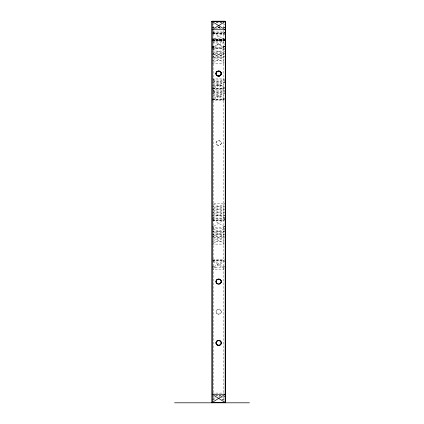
<?xml version="1.0" encoding="UTF-8"?>
<svg xmlns="http://www.w3.org/2000/svg" width="424" height="424" viewBox="0 0 424 424"><rect width="100%" height="100%" fill="white"/><g stroke="black" fill="none" stroke-linecap="round" stroke-linejoin="round"><path stroke-width="0.32" stroke-dasharray="2.12 1.59" d="M225.176 31.975L212.127 40.206M225.176 39.533L212.127 47.764L223.872 47.764M225.176 80.009L212.127 88.24M225.176 81.339L212.127 89.57L223.872 89.57M225.176 91.234L212.127 99.465M225.176 92.559L212.127 100.79L223.872 100.79M225.176 219.107L212.127 227.338L223.872 227.338M225.176 259.61L212.127 267.841L223.872 267.841M225.176 260.935L212.127 269.166L223.872 269.166M225.176 234.043L212.127 241.489L223.872 241.489M225.176 236.672L212.127 244.118L223.872 244.118M225.176 53.117L212.127 60.409L223.872 60.409M225.176 55.989L212.127 63.282L223.872 63.282M225.176 78.922L213.224 84.736M224.005 42.305L212.127 47.981L223.872 47.981M225.176 90.089L213.224 95.813M224.005 229.04L213.325 234.037M224.005 231.668L212.127 237.223L223.872 237.223M215.721 394.749L218.715 396.133L221.651 394.749M224.005 49.279L212.127 54.717L223.872 54.717M224.005 52.147L212.127 57.579L223.872 57.579M225.176 209.292L213.325 214.73M225.176 212.154L213.325 217.592M213.325 398.634L215.721 397.521M225.176 206.456L213.325 211.64M213.325 208.772L225.176 203.589L212.127 203.573M225.176 38.902L212.784 39.888M212.784 33.782L225.176 32.796L212.779 32.796M212.127 24.433L213.495 24.433M223.808 24.433L225.176 24.433M214.083 27.231L212.127 27.231L213.495 27.253M218 27.231L219.955 27.231M212.127 27.38L214.083 27.401M218 27.401L219.955 27.353M223.22 27.401L225.176 27.38M212.779 27.523L214.083 27.523M218 27.523L219.955 27.523M215.387 28.715L221.916 28.715M212.779 31.975L223.872 31.975M212.127 33.835L225.303 33.835M212.127 33.973L225.176 33.957M223.808 34.45L225.176 34.45M223.872 38.902L212.127 38.902L223.888 39.835M212.779 39.533L223.872 39.533M223.808 39.681L225.176 39.681M212.127 39.819L225.176 39.819M212.127 39.941L225.303 39.941M212 40.206L225.176 40.206M212.779 40.381L223.872 40.381M212.127 40.556L225.176 40.556M212.127 40.656L225.176 40.656M212.779 40.683L223.872 40.683M212.779 40.778L223.872 40.778M212.127 41.738L223.872 41.785M212.127 44.038L213.495 44.038M223.808 44.038L225.176 44.038M212.127 46.614L213.495 46.614M223.808 46.614L225.176 46.614M212.127 46.709L213.495 46.709M223.808 46.709L225.176 46.735M212.127 46.836L213.495 46.836M223.808 46.836L225.176 46.836M212.127 47.09L213.495 47.09M212.127 48.734L223.872 48.734M212.127 48.792L225.176 48.792M212.127 49.661L213.495 49.661M223.808 49.661L225.176 49.661M212.127 51.601L225.176 51.543M212.127 53.117L223.872 53.117M212.127 55.989L223.872 55.989M212.127 78.922L223.872 78.922M212.779 80.009L223.872 80.009M212.779 81.339L223.872 81.339M212.127 82.362L213.495 82.362M223.808 82.362L225.176 82.362M223.808 82.484L225.176 82.484M212.127 85.266L223.872 85.266M212.779 85.309L223.872 85.309M212 87.371L213.495 87.328M223.808 87.371L225.303 87.371M212 88.24L225.303 88.24M212.779 88.415L223.872 88.415M212.779 88.542L223.872 88.542M212.779 90.089L223.872 90.089M212.779 91.234L223.872 91.234M212.779 92.559L223.872 92.559M212.127 93.582L213.495 93.582M223.808 93.709L225.176 93.709M212.127 96.333L223.872 96.38M212.127 98.633L213.495 98.633M223.808 98.681L225.303 98.681M212 99.465L225.303 99.465M212.779 99.64L223.872 99.64M212.127 99.767L223.872 99.767M212.127 206.456L223.872 206.456M212.127 209.292L223.872 209.292M212.127 212.154L223.872 212.154M212 215.27L225.303 215.27M212.127 215.328L225.176 215.328M223.808 217.205L225.176 217.205M212.127 218.079L225.176 218.079M212.127 218.137L225.303 218.137M212.779 219.107L223.872 219.107M212.127 219.78L213.495 219.78M223.808 219.78L225.176 219.78M212.127 220.136L225.176 220.136M212.779 220.257L223.872 220.257M212.127 226.188L213.495 226.188M223.808 226.188L225.176 226.188M212.127 226.315L213.495 226.315M223.808 226.315L225.176 226.315M212.127 228.483L225.176 228.536M212.127 229.315L213.495 229.315M223.808 229.315L225.176 229.315M212.127 231.059L225.176 231.059M212.127 231.112L225.176 231.112M212.127 234.043L223.872 234.043M212.127 234.589L223.872 234.589M212.127 236.672L223.872 236.672M212.779 259.61L223.872 259.61M212.779 260.633L223.872 260.633M212.779 260.76L223.872 260.76M212.127 260.935L223.872 260.935M212.127 266.691L213.495 266.691M223.808 266.691L225.176 266.691M212.127 266.818L213.495 266.818M212.127 393.08L223.872 393.08M215.387 395.714L221.264 395.714M212.127 396.62L213.495 396.62M223.808 396.62L225.176 396.62M223.808 396.747L225.176 396.747M212.127 399.191L215.387 399.191M221.916 399.191L225.303 399.191M212.127 399.244L215.387 399.244M221.916 399.244L225.176 399.244M212.127 32.796L223.888 33.729M213.325 204.108L224.005 208.772M213.325 206.97L224.005 211.64M213.325 49.279L224.005 54.171M213.325 52.147L224.005 57.039M213.325 209.832L224.005 214.73M213.325 212.7L224.005 217.592M213.325 229.04L224.005 234.037M213.325 231.668L224.005 236.666M218.715 396.133L219.892 396.689M220.475 396.97L224.005 398.634M213.224 42.257L224.005 47.414M213.224 90.609L224.005 95.766M213.224 79.447L224.005 84.689M213.224 53.726L224.1 59.8M213.224 56.593L224.1 62.673M213.224 234.663L224.1 240.869M213.224 237.292L224.1 243.498M213.224 32.659L224.1 39.517M213.224 40.222L224.1 47.08M213.224 80.698L224.1 87.556M213.224 82.023L224.1 88.881M213.224 91.923L224.1 98.781M213.224 93.248L224.1 100.106M213.224 219.796L224.1 226.655M213.224 260.294L224.1 267.152M213.224 261.619L224.1 268.477M223.808 22.143L223.808 27.788M223.808 30.433L223.808 393.286M223.808 396.472L223.808 400.521M221.27 40.683L216.033 40.683M221.27 142.999A2.618 2.321 0 0 1 217.342 145.008A2.618 2.321 0 0 1 217.342 140.985A2.618 2.321 0 0 1 221.27 142.999L221.27 143.058M221.27 220.257L216.033 220.257M213.495 22.143L213.495 27.788M213.495 30.433L213.495 393.286M213.495 396.472L213.495 400.521M216.123 26.495A2.618 0.403 0 0 1 216.383 26.394M219.961 27.067A2.618 0.403 0 0 1 217.973 27.11M221.916 22.371L215.387 22.371L221.916 22.414M225.176 27.231L223.808 27.231L225.176 27.253M221.27 311.804L221.27 311.751A2.618 2.369 0 0 0 217.342 309.7A2.618 2.369 0 0 0 217.342 313.802A2.618 2.369 0 0 0 221.27 311.751M216.802 313.479A2.618 2.369 0 0 0 221.18 312.419A2.618 2.369 0 0 0 217.973 309.515A2.618 2.369 0 0 0 216.802 313.479M216.802 144.695A2.618 2.321 0 0 0 221.18 143.657A2.618 2.321 0 0 0 217.973 140.816A2.618 2.321 0 0 0 216.802 144.695"/><path stroke-width="0.64" d="M225.176 21.497L212.127 29.728L225.176 29.728L212.127 21.497M212.127 402.503L225.176 394.272L212.127 394.272L225.176 402.503M212 21.248L212.127 402.8M225.303 21.248L225.176 402.8M212 21.37L225.303 21.37M212 21.497L225.303 21.497M212 402.503L225.303 402.503M212.127 402.673L225.176 402.673M174.587 402.8L249.413 402.8M225.303 402.8L225.303 21.2L212 21.2L212 402.8M221.27 73.516L221.27 73.633A2.618 2.618 0 0 1 217.342 75.843A2.618 2.618 0 0 1 217.342 71.306A2.618 2.618 0 0 1 221.27 73.575A2.618 2.465 0 0 1 217.342 75.753A2.618 2.465 0 0 1 217.342 71.486A2.618 2.321 0 0 1 221.27 73.516A2.618 2.321 0 0 1 217.342 75.53A2.618 2.321 0 0 1 217.342 71.508A2.618 2.465 0 0 1 221.27 73.617M221.27 281.584A2.618 2.369 0 0 1 217.342 283.64A2.618 2.369 0 0 1 217.342 279.533A2.618 2.369 0 0 1 221.27 281.584A2.618 2.618 0 0 1 217.342 283.852A2.618 2.618 0 0 1 217.342 279.315A2.618 2.618 0 0 1 221.27 281.584L221.27 281.637M221.27 342.889A2.618 2.369 0 0 1 217.342 344.94A2.618 2.369 0 0 1 217.342 340.838A2.618 2.369 0 0 1 221.27 342.889L221.27 342.995M217.342 283.693A2.618 2.369 0 0 1 216.383 280.455A2.618 2.369 0 0 1 219.961 279.586A2.618 2.369 0 0 1 220.92 282.824M220.501 283.317A2.618 2.369 0 0 1 219.961 283.693M217.973 71.237A2.618 2.422 0 0 1 221.233 73.999A2.618 2.422 0 0 1 217.152 75.562A2.618 2.422 0 0 1 217.342 71.481M216.802 344.791A2.618 2.618 0 0 0 221.18 343.62A2.618 2.618 0 0 0 217.973 340.414A2.618 2.618 0 0 0 216.802 344.791M216.802 344.67A2.618 2.369 0 0 0 221.18 343.61A2.618 2.369 0 0 0 217.973 340.705A2.618 2.369 0 0 0 216.802 344.67M216.802 75.276A2.618 2.321 0 0 0 221.18 74.237A2.618 2.321 0 0 0 217.973 71.391A2.618 2.321 0 0 0 216.802 75.276"/></g></svg>
